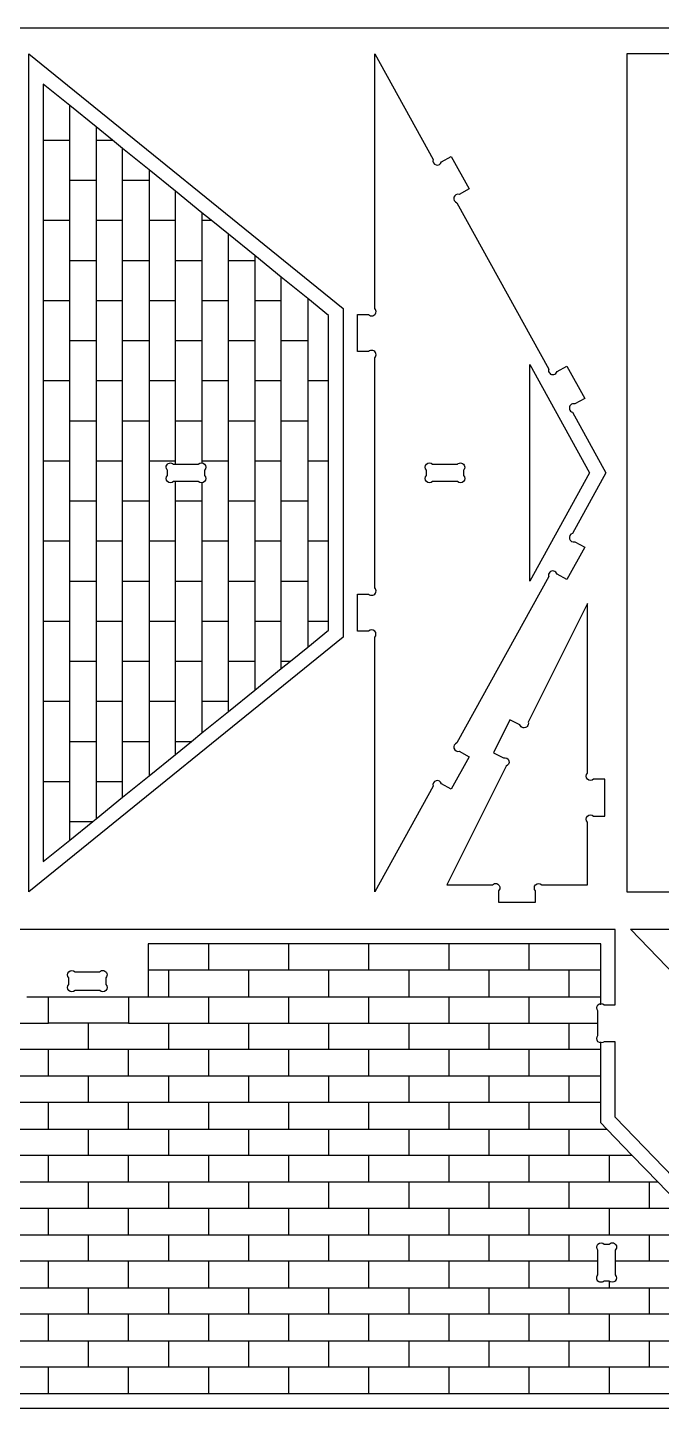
# Model space of a CAD drawing. Extents: x -6.9 to 84.8, y -17.3 to 48.5.
# Drawn here: x 20.22 to 38.51, y 8.44 to 48.52 of the extents above; entities that cross this region are included whole.
import ezdxf

# ---------------------------------------------------------------- set-up
doc = ezdxf.new("R2010")
doc.units = 0
doc.header["$MEASUREMENT"] = 0
doc.layers.get('0').update_dxf_attribs({"linetype": 'CONTINUOUS'})
doc.layers.add('ENGRAVING', color=1, linetype='CONTINUOUS')

msp = doc.modelspace()

# ---------------------------------------------------------------- linework, layer by layer
for points in [[(-6.907, -17.311), (-6.907, 48.515), (84.845, 48.515), (84.845, -17.311)], [(20.247, 23.57), (20.247, 47.767), (29.322, 40.411), (29.322, 30.925)], [(37.519, 23.57), (84.244, 23.57), (84.244, 47.767), (37.519, 47.767)]]:
    msp.add_lwpolyline(points, close=True)
for points in [[(32.446, 26.538), (32.163, 26.695, 1), (31.923, 26.625), (30.237, 23.57), (30.237, 30.925, 1), (30.06, 31.101), (29.737, 31.101), (29.737, 32.169), (30.06, 32.169, 1), (30.237, 32.346), (30.237, 38.99, 1), (30.06, 39.167), (29.737, 39.167), (29.737, 40.235), (30.06, 40.235, 1), (30.237, 40.412), (30.237, 47.767), (31.923, 44.711, 1), (32.163, 44.642), (32.446, 44.798), (32.962, 43.863), (32.679, 43.707, 1), (32.61, 43.466), (35.26, 38.662, 1), (35.501, 38.593), (35.784, 38.749), (36.3, 37.814), (36.017, 37.657, 1), (35.947, 37.417), (36.912, 35.668), (35.947, 33.919, 1), (36.017, 33.679), (36.3, 33.523), (35.784, 32.588), (35.501, 32.744, 1), (35.26, 32.674), (32.61, 27.87, 1), (32.679, 27.63), (32.962, 27.474)], [(25.319, 35.741), (25.319, 35.595, -1), (25.142, 35.418), (24.483, 35.418), (24.427, 35.418, -1), (24.251, 35.595), (24.251, 35.741, -1), (24.427, 35.918), (24.483, 35.918), (25.142, 35.918, -1)], [(31.909, 35.918), (32.624, 35.918, -1), (32.8, 35.741), (32.8, 35.595, -1), (32.624, 35.418), (31.909, 35.418, -1), (31.732, 35.595), (31.732, 35.741, -1)], [(33.663, 27.582), (33.952, 27.438, -1), (34.031, 27.2), (32.32, 23.778), (33.638, 23.778, -1), (33.815, 23.601), (33.815, 23.278), (34.883, 23.278), (34.883, 23.601, -1), (35.06, 23.778), (36.378, 23.778), (36.378, 25.58, -1), (36.555, 25.756), (36.878, 25.756), (36.878, 26.824), (36.555, 26.824, -1), (36.378, 27.001), (36.378, 31.894), (34.667, 28.472, -1), (34.43, 28.393), (34.14, 28.537)], [(-1.424, 8.672), (45.301, 8.672), (37.184, 17.073), (37.184, 19.247), (36.861, 19.247, -1), (36.684, 19.424), (36.684, 20.138, -1), (36.861, 20.315), (37.184, 20.315), (37.184, 22.49), (6.692, 22.49), (6.692, 20.315), (7.015, 20.315, -1), (7.192, 20.138), (7.192, 19.424, -1), (7.015, 19.247), (6.692, 19.247), (6.692, 17.073)], [(45.741, 8.673), (45.741, 10.847), (46.064, 10.847, 1), (46.241, 11.024), (46.241, 11.739, 1), (46.064, 11.915), (45.741, 11.915), (45.741, 14.09), (37.624, 22.491), (84.349, 22.491), (76.233, 14.09), (76.233, 11.915), (75.91, 11.915, 1), (75.733, 11.739), (75.733, 11.024, 1), (75.91, 10.847), (76.233, 10.847), (76.233, 8.673)], [(22.472, 21.09), (22.472, 20.898, -1), (22.295, 20.721), (21.581, 20.721, -1), (21.404, 20.898), (21.404, 21.09, -1), (21.581, 21.266), (22.295, 21.266, -1)], [(37.184, 12.908), (37.184, 12.515, -1), (37.007, 12.338), (36.861, 12.338, -1), (36.684, 12.515), (36.684, 12.908), (36.684, 13.229, -1), (36.861, 13.406), (37.007, 13.406, -1), (37.184, 13.229)]]:
    msp.add_lwpolyline(points, format="xyb", close=True)
at = {"layer": 'ENGRAVING'}
for points in [[(20.665, 46.891), (20.665, 45.271)], [(21.428, 46.272), (20.665, 46.891)], [(22.192, 45.653), (21.428, 46.272)], [(21.428, 44.114), (21.428, 45.271), (21.428, 46.272)], [(22.192, 45.653), (22.192, 45.271), (22.192, 44.114)], [(22.664, 45.271), (22.192, 45.653)], [(20.665, 45.271), (20.665, 42.957), (20.665, 40.643)], [(20.665, 45.271), (21.428, 45.271)], [(22.192, 45.271), (22.664, 45.271)], [(22.956, 45.034), (22.664, 45.271)], [(22.956, 44.114), (22.956, 45.034)], [(23.719, 44.415), (22.956, 45.034)], [(21.428, 44.114), (22.192, 44.114)], [(21.428, 42.957), (21.428, 44.114)], [(22.192, 42.957), (22.956, 42.957), (22.956, 44.114)], [(22.192, 44.114), (22.192, 42.957)], [(22.956, 44.114), (23.719, 44.114)], [(24.483, 43.796), (23.719, 44.415)], [(23.719, 44.415), (23.719, 44.114)], [(23.719, 44.114), (23.719, 42.957)], [(26.011, 42.558), (25.518, 42.957), (25.247, 43.177), (24.483, 43.796)], [(24.483, 42.957), (24.483, 43.796)], [(20.665, 42.957), (21.428, 42.957)], [(21.428, 41.8), (21.428, 42.957)], [(22.192, 42.957), (22.192, 41.8)], [(22.956, 41.8), (22.956, 42.957)], [(23.719, 42.957), (23.719, 41.8)], [(23.719, 42.957), (24.483, 42.957)], [(24.483, 41.8), (24.483, 42.957)], [(25.247, 43.177), (25.247, 42.957)], [(25.247, 42.957), (25.247, 41.8)], [(25.247, 42.957), (25.518, 42.957)], [(26.774, 41.939), (26.011, 42.558)], [(26.011, 41.8), (26.011, 42.558)], [(21.428, 40.643), (21.428, 41.8)], [(21.428, 41.8), (22.192, 41.8)], [(22.192, 41.8), (22.192, 40.643)], [(22.956, 40.643), (22.956, 41.8)], [(22.956, 41.8), (23.719, 41.8)], [(23.719, 41.8), (23.719, 40.643)], [(24.483, 41.8), (25.247, 41.8)], [(24.483, 40.643), (24.483, 41.8)], [(25.247, 41.8), (25.247, 40.643)], [(26.011, 41.8), (26.774, 41.8)], [(26.011, 40.643), (26.011, 41.8)], [(27.538, 41.32), (26.774, 41.939)], [(26.774, 41.939), (26.774, 41.8)], [(26.774, 41.8), (26.774, 40.643)], [(27.538, 39.486), (27.538, 40.643), (27.538, 41.32)], [(28.302, 40.701), (27.538, 41.32)], [(20.665, 40.643), (20.665, 38.329)], [(20.665, 40.643), (21.428, 40.643)], [(21.428, 39.486), (21.428, 40.643)], [(22.192, 40.643), (22.956, 40.643)], [(22.192, 40.643), (22.192, 39.486)], [(22.956, 38.329), (22.956, 39.486), (22.956, 40.643)], [(23.719, 40.643), (23.719, 39.486)], [(23.719, 40.643), (24.483, 40.643)], [(24.483, 39.486), (24.483, 40.643)], [(25.247, 40.643), (25.247, 39.486)], [(25.247, 40.643), (26.011, 40.643)], [(26.011, 39.486), (26.011, 40.643)], [(26.774, 40.643), (27.538, 40.643)], [(26.774, 40.643), (26.774, 39.486)], [(28.905, 40.212), (28.302, 40.701)], [(28.302, 40.701), (28.302, 39.486)], [(28.905, 31.387), (28.905, 33.701), (28.905, 36.015), (28.905, 38.329), (28.905, 40.212)], [(21.428, 38.329), (21.428, 39.486)], [(21.428, 39.486), (22.192, 39.486)], [(22.192, 39.486), (22.192, 38.329)], [(22.956, 39.486), (23.719, 39.486)], [(23.719, 39.486), (23.719, 38.329)], [(24.483, 39.486), (25.247, 39.486)], [(24.483, 38.329), (24.483, 39.486)], [(25.247, 39.486), (25.247, 38.329), (25.247, 37.172)], [(26.011, 37.172), (26.011, 38.329), (26.011, 39.486), (26.774, 39.486), (26.774, 38.329)], [(27.538, 39.486), (28.302, 39.486)], [(27.538, 38.329), (27.538, 39.486)], [(28.302, 39.486), (28.302, 38.329)], [(20.665, 38.329), (21.428, 38.329)], [(20.665, 38.329), (20.665, 36.015)], [(21.428, 37.172), (21.428, 38.329)], [(22.192, 38.329), (22.956, 38.329)], [(22.192, 38.329), (22.192, 37.172)], [(22.956, 36.015), (22.956, 37.172), (22.956, 38.329)], [(23.719, 38.329), (23.719, 37.172)], [(23.719, 38.329), (24.483, 38.329)], [(24.483, 37.172), (24.483, 38.329)], [(25.247, 38.329), (26.011, 38.329)], [(26.774, 38.329), (26.774, 37.172)], [(26.774, 38.329), (27.538, 38.329)], [(27.538, 37.172), (27.538, 38.329)], [(28.302, 38.329), (28.905, 38.329)], [(28.302, 38.329), (28.302, 37.172)], [(21.428, 34.858), (21.428, 36.015), (21.428, 37.172), (22.192, 37.172), (22.192, 36.015), (22.192, 34.858)], [(22.956, 37.172), (23.719, 37.172), (23.719, 36.015), (23.719, 34.858)], [(24.483, 36.015), (24.483, 37.172)], [(24.483, 37.172), (25.247, 37.172), (25.247, 36.015)], [(26.011, 36.015), (26.011, 37.172)], [(26.011, 37.172), (26.774, 37.172)], [(26.774, 37.172), (26.774, 36.015)], [(27.538, 36.015), (27.538, 37.172)], [(27.538, 37.172), (28.302, 37.172)], [(28.302, 37.172), (28.302, 36.015)], [(20.665, 36.015), (21.428, 36.015)], [(20.665, 36.015), (20.665, 33.701)], [(22.192, 36.015), (22.956, 36.015)], [(22.956, 34.858), (22.956, 36.015)], [(23.719, 36.015), (24.483, 36.015)], [(24.483, 35.918), (24.483, 36.015)], [(25.247, 36.015), (26.011, 36.015)], [(25.247, 36.015), (25.247, 35.953)], [(26.011, 34.858), (26.011, 36.015)], [(26.774, 36.015), (26.774, 34.858)], [(26.774, 36.015), (27.538, 36.015)], [(27.538, 34.858), (27.538, 36.015)], [(28.302, 36.015), (28.302, 34.858)], [(28.302, 36.015), (28.905, 36.015)], [(24.483, 34.858), (24.483, 35.418)], [(25.247, 35.383), (25.247, 34.858)], [(21.428, 32.544), (21.428, 33.701), (21.428, 34.858), (22.192, 34.858), (22.192, 33.701)], [(22.956, 34.858), (23.719, 34.858)], [(22.956, 33.701), (22.956, 34.858)], [(23.719, 34.858), (23.719, 33.701)], [(24.483, 34.858), (25.247, 34.858)], [(24.483, 33.701), (24.483, 34.858)], [(25.247, 34.858), (25.247, 33.701)], [(26.011, 34.858), (26.774, 34.858)], [(26.011, 33.701), (26.011, 34.858)], [(26.774, 34.858), (26.774, 33.701)], [(27.538, 33.701), (27.538, 34.858)], [(27.538, 34.858), (28.302, 34.858), (28.302, 33.701), (28.302, 32.544)], [(20.665, 33.701), (20.665, 31.387)], [(20.665, 33.701), (21.428, 33.701)], [(22.192, 33.701), (22.956, 33.701)], [(22.192, 33.701), (22.192, 32.544)], [(22.956, 32.544), (22.956, 33.701)], [(23.719, 33.701), (24.483, 33.701)], [(23.719, 33.701), (23.719, 32.544)], [(24.483, 32.544), (24.483, 33.701)], [(25.247, 33.701), (26.011, 33.701)], [(25.247, 33.701), (25.247, 32.544)], [(26.011, 32.544), (26.011, 33.701)], [(26.774, 33.701), (27.538, 33.701)], [(26.774, 33.701), (26.774, 32.544)], [(27.538, 32.544), (27.538, 33.701)], [(28.302, 33.701), (28.905, 33.701)], [(21.428, 32.544), (22.192, 32.544)], [(21.428, 31.387), (21.428, 32.544)], [(22.192, 32.544), (22.192, 31.387)], [(22.956, 31.387), (22.956, 32.544)], [(22.956, 32.544), (23.719, 32.544)], [(23.719, 32.544), (23.719, 31.387)], [(24.483, 31.387), (24.483, 32.544)], [(24.483, 32.544), (25.247, 32.544)], [(25.247, 32.544), (25.247, 31.387)], [(26.011, 31.387), (26.011, 32.544)], [(26.011, 32.544), (26.774, 32.544)], [(26.774, 32.544), (26.774, 31.387)], [(27.538, 32.544), (28.302, 32.544)], [(27.538, 31.387), (27.538, 32.544)], [(28.302, 32.544), (28.302, 31.387)], [(20.665, 31.387), (21.428, 31.387)], [(20.665, 31.387), (20.665, 29.073)], [(21.428, 30.23), (21.428, 31.387)], [(22.192, 31.387), (22.956, 31.387)], [(22.192, 31.387), (22.192, 30.23)], [(22.956, 30.23), (22.956, 31.387)], [(23.719, 31.387), (24.483, 31.387)], [(23.719, 31.387), (23.719, 30.23)], [(24.483, 30.23), (24.483, 31.387)], [(25.247, 31.387), (26.011, 31.387)], [(25.247, 31.387), (25.247, 30.23)], [(26.011, 30.23), (26.011, 31.387)], [(26.774, 31.387), (27.538, 31.387)], [(26.774, 31.387), (26.774, 30.23)], [(27.538, 30.23), (27.538, 31.387)], [(28.302, 31.387), (28.302, 30.635)], [(28.302, 31.387), (28.905, 31.387)], [(28.905, 31.124), (28.905, 31.387)], [(27.538, 30.23), (27.801, 30.23), (28.302, 30.635), (28.905, 31.124)], [(21.428, 29.073), (21.428, 30.23)], [(21.428, 30.23), (22.192, 30.23)], [(22.192, 30.23), (22.192, 29.073)], [(22.956, 29.073), (22.956, 30.23)], [(22.956, 30.23), (23.719, 30.23)], [(23.719, 30.23), (23.719, 29.073)], [(24.483, 27.54), (24.947, 27.916), (25.247, 28.159), (26.011, 28.778), (26.774, 29.397), (27.538, 30.016), (27.801, 30.23)], [(24.483, 27.916), (24.483, 29.073), (24.483, 30.23), (25.247, 30.23)], [(25.247, 30.23), (25.247, 29.073)], [(26.011, 29.073), (26.011, 30.23)], [(26.011, 30.23), (26.774, 30.23)], [(26.774, 30.23), (26.774, 29.397)], [(27.538, 30.016), (27.538, 30.23)], [(20.665, 29.073), (21.428, 29.073)], [(20.665, 29.073), (20.665, 26.759), (20.665, 24.445), (21.428, 25.064), (22.092, 25.602)], [(21.428, 27.916), (21.428, 29.073)], [(22.192, 29.073), (22.192, 27.916)], [(22.192, 29.073), (22.956, 29.073)], [(22.956, 27.916), (22.956, 29.073)], [(23.719, 29.073), (24.483, 29.073)], [(23.719, 29.073), (23.719, 27.916)], [(25.247, 29.073), (26.011, 29.073)], [(25.247, 29.073), (25.247, 28.159)], [(26.011, 28.778), (26.011, 29.073)], [(21.428, 26.759), (21.428, 27.916)], [(21.428, 27.916), (22.192, 27.916)], [(22.192, 27.916), (22.192, 26.759)], [(22.956, 26.759), (22.956, 27.916)], [(22.956, 27.916), (23.719, 27.916)], [(23.719, 27.916), (23.719, 26.921)], [(24.483, 27.916), (24.947, 27.916)], [(24.483, 27.54), (24.483, 27.916)], [(23.719, 26.921), (24.483, 27.54)], [(22.956, 26.302), (23.719, 26.921)], [(20.665, 26.759), (21.428, 26.759)], [(21.428, 25.602), (21.428, 26.759)], [(22.192, 26.759), (22.956, 26.759)], [(22.192, 26.759), (22.192, 25.683)], [(22.956, 26.302), (22.956, 26.759)], [(22.192, 25.683), (22.956, 26.302)], [(22.092, 25.602), (22.192, 25.683)], [(21.428, 25.064), (21.428, 25.602)], [(21.428, 25.602), (22.092, 25.602)], [(23.69, 22.072), (23.69, 21.309)], [(25.443, 22.072), (23.69, 22.072)], [(27.757, 21.309), (26.6, 21.309), (25.443, 21.309), (25.443, 22.072)], [(27.757, 22.072), (25.443, 22.072)], [(27.757, 21.309), (27.757, 22.072)], [(30.071, 22.072), (27.757, 22.072)], [(30.071, 21.309), (30.071, 22.072)], [(32.385, 22.072), (30.071, 22.072)], [(34.699, 21.309), (33.542, 21.309), (32.385, 21.309), (32.385, 22.072)], [(34.699, 22.072), (32.385, 22.072)], [(36.767, 22.072), (34.699, 22.072)], [(34.699, 21.309), (34.699, 22.072)], [(36.767, 21.309), (36.767, 22.072)], [(23.69, 21.309), (23.69, 20.545)], [(24.286, 21.309), (23.69, 21.309)], [(25.443, 21.309), (24.286, 21.309)], [(24.286, 20.545), (24.286, 21.309)], [(26.6, 20.545), (26.6, 21.309)], [(28.914, 21.309), (27.757, 21.309)], [(30.071, 21.309), (28.914, 21.309)], [(28.914, 20.545), (28.914, 21.309)], [(31.228, 21.309), (30.071, 21.309)], [(32.385, 21.309), (31.228, 21.309)], [(31.228, 20.545), (31.228, 21.309)], [(33.542, 20.545), (33.542, 21.309)], [(35.856, 21.309), (34.699, 21.309)], [(35.856, 20.545), (35.856, 21.309)], [(36.767, 21.309), (35.856, 21.309)], [(36.767, 20.545), (36.767, 21.309)], [(20.186, 20.545), (20.815, 20.545)], [(23.129, 19.781), (21.972, 19.781), (20.815, 19.781), (20.815, 20.545), (23.129, 20.545)], [(23.129, 20.545), (23.129, 19.781)], [(23.129, 20.545), (23.69, 20.545)], [(23.69, 20.545), (24.286, 20.545)], [(24.286, 20.545), (25.443, 20.545)], [(25.443, 19.781), (25.443, 20.545), (26.6, 20.545)], [(26.6, 20.545), (27.757, 20.545)], [(27.757, 20.545), (28.914, 20.545)], [(27.757, 19.781), (27.757, 20.545)], [(28.914, 20.545), (30.071, 20.545)], [(30.071, 19.781), (30.071, 20.545)], [(30.071, 20.545), (31.228, 20.545)], [(31.228, 20.545), (32.385, 20.545)], [(32.385, 19.781), (32.385, 20.545), (33.542, 20.545)], [(33.542, 20.545), (34.699, 20.545)], [(34.699, 20.545), (35.856, 20.545)], [(34.699, 19.781), (34.699, 20.545)], [(35.856, 20.545), (36.767, 20.545)], [(36.767, 20.315), (36.767, 20.545)], [(19.658, 19.781), (20.815, 19.781)], [(21.972, 19.017), (21.972, 19.781)], [(23.129, 19.781), (24.286, 19.781)], [(24.286, 19.017), (24.286, 19.781)], [(24.286, 19.781), (25.443, 19.781), (26.6, 19.781)], [(26.6, 19.781), (27.757, 19.781)], [(26.6, 19.017), (26.6, 19.781)], [(27.757, 19.781), (28.914, 19.781)], [(28.914, 19.781), (30.071, 19.781)], [(28.914, 19.017), (28.914, 19.781)], [(30.071, 19.781), (31.228, 19.781)], [(31.228, 19.017), (31.228, 19.781)], [(31.228, 19.781), (32.385, 19.781)], [(32.385, 19.781), (33.542, 19.781)], [(33.542, 19.017), (33.542, 19.781), (34.699, 19.781), (35.856, 19.781)], [(35.856, 19.017), (35.856, 19.781)], [(35.856, 19.781), (36.684, 19.781)], [(36.767, 19.017), (36.767, 19.247)], [(20.815, 18.254), (19.658, 18.254), (18.501, 18.254), (18.501, 19.017)], [(20.815, 19.017), (19.658, 19.017)], [(21.972, 19.017), (20.815, 19.017)], [(20.815, 18.254), (20.815, 19.017)], [(23.129, 19.017), (21.972, 19.017)], [(25.443, 18.254), (24.286, 18.254), (23.129, 18.254), (23.129, 19.017)], [(24.286, 19.017), (23.129, 19.017)], [(25.443, 19.017), (24.286, 19.017)], [(26.6, 18.254), (25.443, 18.254), (25.443, 19.017)], [(26.6, 19.017), (25.443, 19.017)], [(27.757, 19.017), (26.6, 19.017)], [(30.071, 18.254), (28.914, 18.254), (27.757, 18.254), (27.757, 19.017)], [(28.914, 19.017), (27.757, 19.017)], [(30.071, 19.017), (28.914, 19.017)], [(30.071, 18.254), (30.071, 19.017)], [(31.228, 19.017), (30.071, 19.017)], [(32.385, 19.017), (31.228, 19.017)], [(34.699, 18.254), (33.542, 18.254), (32.385, 18.254), (32.385, 19.017)], [(33.542, 19.017), (32.385, 19.017)], [(34.699, 19.017), (33.542, 19.017)], [(34.699, 18.254), (34.699, 19.017)], [(35.856, 19.017), (34.699, 19.017)], [(36.767, 19.017), (35.856, 19.017)], [(36.767, 18.254), (36.767, 19.017)], [(21.972, 17.49), (20.815, 17.49), (19.658, 17.49), (19.658, 18.254)], [(21.972, 18.254), (20.815, 18.254)], [(23.129, 18.254), (21.972, 18.254)], [(21.972, 17.49), (21.972, 18.254)], [(24.286, 17.49), (24.286, 18.254)], [(28.914, 17.49), (27.757, 17.49), (26.6, 17.49), (26.6, 18.254)], [(27.757, 18.254), (26.6, 18.254)], [(28.914, 17.49), (28.914, 18.254)], [(31.228, 18.254), (30.071, 18.254)], [(32.385, 18.254), (31.228, 18.254)], [(31.228, 17.49), (31.228, 18.254)], [(35.856, 17.49), (34.699, 17.49), (33.542, 17.49), (33.542, 18.254)], [(35.856, 18.254), (34.699, 18.254)], [(35.856, 17.49), (35.856, 18.254)], [(36.767, 18.254), (35.856, 18.254)], [(36.767, 17.49), (36.767, 18.254)], [(20.815, 16.726), (20.815, 17.49)], [(23.129, 17.49), (21.972, 17.49)], [(23.129, 16.726), (23.129, 17.49)], [(24.286, 17.49), (23.129, 17.49)], [(25.443, 17.49), (24.286, 17.49)], [(25.443, 16.726), (25.443, 17.49)], [(26.6, 17.49), (25.443, 17.49)], [(27.757, 16.726), (27.757, 17.49)], [(30.071, 17.49), (28.914, 17.49)], [(30.071, 16.726), (30.071, 17.49)], [(31.228, 17.49), (30.071, 17.49)], [(32.385, 17.49), (31.228, 17.49)], [(32.385, 16.726), (32.385, 17.49)], [(33.542, 17.49), (32.385, 17.49)], [(34.699, 16.726), (34.699, 17.49)], [(36.767, 17.49), (35.856, 17.49)], [(36.767, 16.904), (36.767, 17.49)], [(36.939, 16.726), (36.767, 16.904)], [(20.815, 15.963), (19.658, 15.963), (19.658, 16.726), (20.815, 16.726), (21.972, 16.726)], [(21.972, 16.726), (23.129, 16.726)], [(21.972, 15.963), (21.972, 16.726)], [(23.129, 16.726), (24.286, 16.726)], [(24.286, 16.726), (25.443, 16.726)], [(24.286, 15.963), (24.286, 16.726)], [(25.443, 16.726), (26.6, 16.726)], [(28.914, 15.963), (27.757, 15.963), (26.6, 15.963), (26.6, 16.726), (27.757, 16.726), (28.914, 16.726)], [(28.914, 15.963), (28.914, 16.726)], [(28.914, 16.726), (30.071, 16.726), (31.228, 16.726)], [(33.542, 15.963), (32.385, 15.963), (31.228, 15.963), (31.228, 16.726), (32.385, 16.726), (33.542, 16.726)], [(33.542, 15.963), (33.542, 16.726)], [(33.542, 16.726), (34.699, 16.726), (35.856, 16.726)], [(37.676, 15.963), (37.013, 15.963), (35.856, 15.963), (35.856, 16.726), (36.939, 16.726)], [(37.676, 15.963), (36.939, 16.726)], [(21.972, 15.963), (20.815, 15.963)], [(20.815, 15.199), (20.815, 15.963)], [(23.129, 15.963), (21.972, 15.963)], [(23.129, 15.199), (23.129, 15.963)], [(24.286, 15.963), (23.129, 15.963)], [(25.443, 15.963), (24.286, 15.963)], [(25.443, 15.199), (25.443, 15.963)], [(26.6, 15.963), (25.443, 15.963)], [(27.757, 15.199), (27.757, 15.963)], [(30.071, 15.963), (28.914, 15.963)], [(30.071, 15.199), (30.071, 15.963)], [(31.228, 15.963), (30.071, 15.963)], [(32.385, 15.199), (32.385, 15.963)], [(34.699, 15.963), (33.542, 15.963)], [(34.699, 15.199), (34.699, 15.963)], [(35.856, 15.963), (34.699, 15.963)], [(37.013, 15.199), (37.013, 15.963)], [(38.414, 15.199), (37.676, 15.963)], [(19.658, 15.199), (20.815, 15.199)], [(20.815, 15.199), (21.972, 15.199)], [(21.972, 15.199), (23.129, 15.199)], [(21.972, 14.435), (21.972, 15.199)], [(23.129, 15.199), (24.286, 15.199)], [(24.286, 15.199), (25.443, 15.199)], [(24.286, 14.435), (24.286, 15.199)], [(25.443, 15.199), (26.6, 15.199)], [(26.6, 14.435), (26.6, 15.199)], [(26.6, 15.199), (27.757, 15.199)], [(27.757, 15.199), (28.914, 15.199)], [(28.914, 15.199), (30.071, 15.199)], [(30.071, 14.435), (28.914, 14.435), (28.914, 15.199)], [(30.071, 15.199), (31.228, 15.199)], [(31.228, 15.199), (32.385, 15.199)], [(31.228, 14.435), (31.228, 15.199)], [(32.385, 15.199), (33.542, 15.199)], [(35.856, 14.435), (34.699, 14.435), (33.542, 14.435), (33.542, 15.199), (34.699, 15.199), (35.856, 15.199)], [(35.856, 14.435), (35.856, 15.199)], [(35.856, 15.199), (37.013, 15.199)], [(37.013, 15.199), (38.17, 15.199)], [(39.152, 14.435), (38.17, 14.435), (38.17, 15.199), (38.414, 15.199)], [(39.152, 14.435), (38.414, 15.199)], [(20.815, 14.435), (19.658, 14.435)], [(21.972, 14.435), (20.815, 14.435)], [(20.815, 13.671), (20.815, 14.435)], [(23.129, 14.435), (21.972, 14.435)], [(24.286, 14.435), (23.129, 14.435)], [(23.129, 13.671), (23.129, 14.435)], [(25.443, 14.435), (24.286, 14.435)], [(26.6, 14.435), (25.443, 14.435)], [(25.443, 13.671), (25.443, 14.435)], [(27.757, 14.435), (26.6, 14.435)], [(28.914, 14.435), (27.757, 14.435)], [(27.757, 13.671), (27.757, 14.435)], [(30.071, 13.671), (30.071, 14.435)], [(31.228, 14.435), (30.071, 14.435)], [(32.385, 14.435), (31.228, 14.435)], [(32.385, 13.671), (32.385, 14.435)], [(33.542, 14.435), (32.385, 14.435)], [(34.699, 13.671), (34.699, 14.435)], [(38.17, 14.435), (37.013, 14.435), (35.856, 14.435)], [(37.013, 13.671), (37.013, 14.435)], [(19.658, 13.671), (20.815, 13.671)], [(20.815, 13.671), (21.972, 13.671)], [(21.972, 13.671), (23.129, 13.671)], [(21.972, 12.908), (21.972, 13.671)], [(23.129, 13.671), (24.286, 13.671)], [(24.286, 12.908), (24.286, 13.671), (25.443, 13.671), (26.6, 13.671)], [(26.6, 12.908), (26.6, 13.671)], [(26.6, 13.671), (27.757, 13.671)], [(27.757, 13.671), (28.914, 13.671)], [(28.914, 12.908), (28.914, 13.671)], [(28.914, 13.671), (30.071, 13.671)], [(30.071, 13.671), (31.228, 13.671)], [(31.228, 13.671), (32.385, 13.671)], [(31.228, 12.908), (31.228, 13.671)], [(32.385, 13.671), (33.542, 13.671)], [(33.542, 13.671), (34.699, 13.671)], [(33.542, 12.908), (33.542, 13.671)], [(34.699, 13.671), (35.856, 13.671)], [(35.856, 12.908), (35.856, 13.671)], [(35.856, 13.671), (37.013, 13.671)], [(37.013, 13.671), (38.17, 13.671)], [(39.327, 12.908), (38.17, 12.908), (38.17, 13.671), (39.327, 13.671)], [(20.815, 12.908), (19.658, 12.908)], [(21.972, 12.908), (20.815, 12.908)], [(20.815, 12.144), (20.815, 12.908)], [(23.129, 12.908), (21.972, 12.908)], [(23.129, 12.144), (23.129, 12.908)], [(24.286, 12.908), (23.129, 12.908)], [(25.443, 12.908), (24.286, 12.908)], [(25.443, 12.144), (25.443, 12.908)], [(26.6, 12.908), (25.443, 12.908)], [(28.914, 12.908), (27.757, 12.908), (26.6, 12.908)], [(27.757, 12.144), (27.757, 12.908)], [(30.071, 12.908), (28.914, 12.908)], [(31.228, 12.908), (30.071, 12.908)], [(30.071, 12.144), (30.071, 12.908)], [(32.385, 12.908), (31.228, 12.908)], [(33.542, 12.908), (32.385, 12.908)], [(32.385, 12.144), (32.385, 12.908)], [(34.699, 12.908), (33.542, 12.908)], [(34.699, 12.144), (34.699, 12.908)], [(35.856, 12.908), (34.699, 12.908)], [(36.684, 12.908), (35.856, 12.908)], [(38.17, 12.908), (37.184, 12.908)], [(21.972, 11.38), (20.815, 11.38), (19.658, 11.38), (19.658, 12.144), (20.815, 12.144), (21.972, 12.144)], [(21.972, 12.144), (23.129, 12.144)], [(21.972, 11.38), (21.972, 12.144)], [(23.129, 12.144), (24.286, 12.144)], [(24.286, 12.144), (25.443, 12.144)], [(24.286, 11.38), (24.286, 12.144)], [(25.443, 12.144), (26.6, 12.144)], [(26.6, 11.38), (26.6, 12.144)], [(26.6, 12.144), (27.757, 12.144), (28.914, 12.144)], [(28.914, 11.38), (28.914, 12.144)], [(28.914, 12.144), (30.071, 12.144)], [(30.071, 12.144), (31.228, 12.144)], [(31.228, 11.38), (31.228, 12.144), (32.385, 12.144), (33.542, 12.144)], [(33.542, 11.38), (33.542, 12.144)], [(33.542, 12.144), (34.699, 12.144)], [(34.699, 12.144), (35.856, 12.144)], [(37.013, 11.38), (35.856, 11.38), (35.856, 12.144), (37.013, 12.144), (38.17, 12.144)], [(37.013, 12.144), (37.013, 12.333)], [(40.484, 11.38), (39.327, 11.38), (38.17, 11.38), (38.17, 12.144), (39.327, 12.144), (40.484, 12.144)], [(20.815, 10.616), (20.815, 11.38)], [(23.129, 11.38), (21.972, 11.38)], [(24.286, 11.38), (23.129, 11.38)], [(23.129, 10.616), (23.129, 11.38)], [(25.443, 11.38), (24.286, 11.38)], [(25.443, 10.616), (25.443, 11.38)], [(26.6, 11.38), (25.443, 11.38)], [(28.914, 11.38), (27.757, 11.38), (26.6, 11.38)], [(27.757, 10.616), (27.757, 11.38)], [(30.071, 11.38), (28.914, 11.38)], [(30.071, 10.616), (30.071, 11.38)], [(31.228, 11.38), (30.071, 11.38)], [(32.385, 11.38), (31.228, 11.38)], [(32.385, 10.616), (32.385, 11.38)], [(33.542, 11.38), (32.385, 11.38)], [(34.699, 11.38), (33.542, 11.38)], [(34.699, 10.616), (34.699, 11.38)], [(35.856, 11.38), (34.699, 11.38)], [(37.013, 10.616), (37.013, 11.38)], [(38.17, 11.38), (37.013, 11.38)], [(21.972, 9.853), (20.815, 9.853), (19.658, 9.853), (19.658, 10.616), (20.815, 10.616), (21.972, 10.616)], [(21.972, 10.616), (23.129, 10.616)], [(21.972, 9.853), (21.972, 10.616)], [(23.129, 10.616), (24.286, 10.616)], [(24.286, 10.616), (25.443, 10.616)], [(24.286, 9.853), (24.286, 10.616)], [(25.443, 10.616), (26.6, 10.616)], [(26.6, 10.616), (27.757, 10.616)], [(26.6, 9.853), (26.6, 10.616)], [(27.757, 10.616), (28.914, 10.616)], [(31.228, 9.853), (30.071, 9.853), (28.914, 9.853), (28.914, 10.616), (30.071, 10.616)], [(30.071, 10.616), (31.228, 10.616)], [(31.228, 10.616), (32.385, 10.616)], [(31.228, 9.853), (31.228, 10.616)], [(32.385, 10.616), (33.542, 10.616)], [(35.856, 9.853), (34.699, 9.853), (33.542, 9.853), (33.542, 10.616), (34.699, 10.616), (35.856, 10.616)], [(35.856, 9.853), (35.856, 10.616)], [(35.856, 10.616), (37.013, 10.616)], [(37.013, 10.616), (38.17, 10.616)], [(38.17, 10.616), (39.327, 10.616)], [(38.17, 9.853), (38.17, 10.616)], [(20.815, 9.089), (20.815, 9.853)], [(23.129, 9.853), (21.972, 9.853)], [(24.286, 9.853), (23.129, 9.853)], [(23.129, 9.089), (23.129, 9.853)], [(25.443, 9.853), (24.286, 9.853)], [(25.443, 9.089), (25.443, 9.853)], [(26.6, 9.853), (25.443, 9.853)], [(27.757, 9.853), (26.6, 9.853)], [(27.757, 9.089), (27.757, 9.853)], [(28.914, 9.853), (27.757, 9.853)], [(30.071, 9.089), (30.071, 9.853)], [(32.385, 9.853), (31.228, 9.853)], [(32.385, 9.089), (32.385, 9.853)], [(33.542, 9.853), (32.385, 9.853)], [(34.699, 9.089), (34.699, 9.853)], [(37.013, 9.853), (35.856, 9.853)], [(37.013, 9.089), (37.013, 9.853)], [(38.17, 9.853), (37.013, 9.853)], [(39.327, 9.853), (38.17, 9.853)], [(18.501, 9.089), (20.815, 9.089)], [(20.815, 9.089), (23.129, 9.089)], [(23.129, 9.089), (25.443, 9.089)], [(25.443, 9.089), (27.757, 9.089)], [(27.757, 9.089), (30.071, 9.089)], [(30.071, 9.089), (32.385, 9.089)], [(32.385, 9.089), (34.699, 9.089)], [(34.699, 9.089), (37.013, 9.089)], [(37.013, 9.089), (39.327, 9.089)]]:
    msp.add_lwpolyline(points, dxfattribs=at)
msp.add_lwpolyline([(34.713, 38.791), (36.436, 35.668), (34.713, 32.545)], close=True, dxfattribs=at)

doc.saveas('drawing.dxf')
